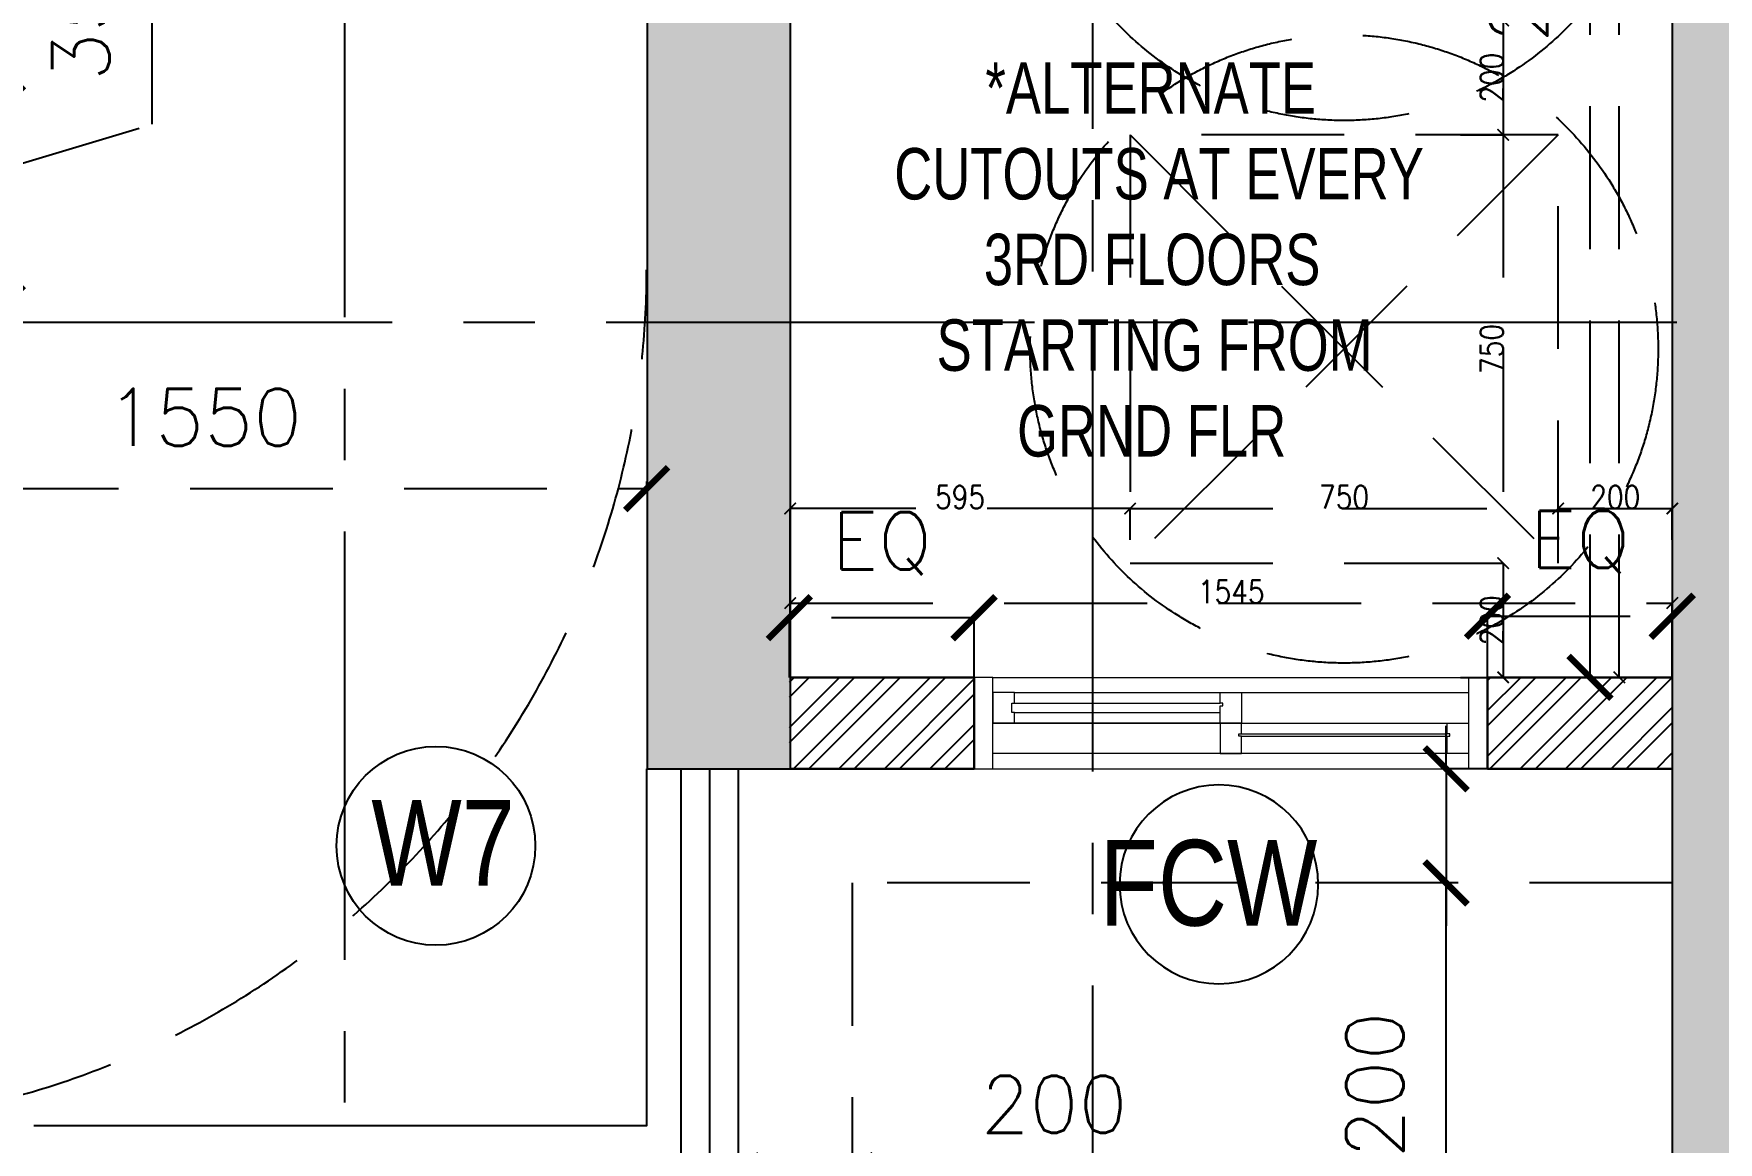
# Model space of a CAD drawing. Header units: millimetres. Extents: x 1124992 to 1258557, y -5767803 to -5695799.
# Drawn here: x 1212742 to 1215693, y -5719003 to -5717062 of the extents above; entities that cross this region are included whole.
import ezdxf
from ezdxf.enums import TextEntityAlignment as Align

# ---------------------------------------------------------------- set-up
doc = ezdxf.new("R2010")
doc.units = ezdxf.units.MM
doc.header["$LTSCALE"] = 1000
doc.header["$MEASUREMENT"] = 0
for name, pattern in [('$36$HIDDEN', [0.375, 0.25, -0.125]), ('AUDIT_D_120904163729-0', [0]), ('AUDIT_I_200219181010-91', [0.375, 0.25, -0.125]), ('T8 - TYPICAL FLOOR CORE$0$$0$HIDDEN', [0.375, 0.25, -0.125]), ('T8 - TYPICAL FLOOR CORE$0$HIDDEN', [0.375, 0.25, -0.125]), ('T8 - TYPICAL FLOOR CORE$0$T10-TYPICAL FLOOR CORE$0$HIDDEN', [0.375, 0.25, -0.125]), ('T8(T9 IS SIMILAR) - TYPICAL FLOOR ELEVATION$0$AUDIT_D_120904163729-0', [0]), ('T8(T9 IS SIMILAR) - TYPICAL FLOOR ELEVATION$0$HIDDEN', [0.375, 0.25, -0.125]), ('T8_REFUGE COLUMNS$0$CENTER2', [1.125, 0.75, -0.125, 0.125, -0.125])]:
    doc.linetypes.add(name, pattern=pattern)
doc.layers.get('0').update_dxf_attribs({"linetype": 'AUDIT_D_120904163729-0'})
for name, color, linetype in [('$21$A-DIMENSIONS', 2, '$36$HIDDEN'), ('detail dim', 30, 'AUDIT_I_200219181010-91'), ('T8 - TYPICAL FLOOR CORE$0$A-DIMENSIONS', 2, 'T8 - TYPICAL FLOOR CORE$0$HIDDEN'), ('T8 - TYPICAL FLOOR CORE$0$BEAM', 5, 'T8 - TYPICAL FLOOR CORE$0$HIDDEN'), ('T8 - TYPICAL FLOOR CORE$0$HATCH', 8, 'Continuous'), ('T8 - TYPICAL FLOOR CORE$0$T10-TYPICAL FLOOR CORE$0$A-SLAB SUNK-AC LEDGES', 251, 'T8 - TYPICAL FLOOR CORE$0$T10-TYPICAL FLOOR CORE$0$HIDDEN'), ('T8 - TYPICAL FLOOR CORE$1$a-window-no', 125, 'Continuous'), ('T8(T9 IS SIMILAR) - TYPICAL FLOOR ELEVATION$0$A-DIM', 1, 'T8(T9 IS SIMILAR) - TYPICAL FLOOR ELEVATION$0$AUDIT_D_120904163729-0'), ('T8(T9 IS SIMILAR) - TYPICAL FLOOR ELEVATION$0$A-WALL-FEATURES', 6, 'T8(T9 IS SIMILAR) - TYPICAL FLOOR ELEVATION$0$AUDIT_D_120904163729-0'), ('T8_REFUGE COLUMNS$0$A-CENTERLINE', 193, 'T8_REFUGE COLUMNS$0$CENTER2'), ('T8_REFUGE COLUMNS$0$A-RCC COLS', 3, 'Continuous'), ('T8_TYPICAL COLUMNS$0$A-RCC COLS', 3, 'Continuous')]:
    doc.layers.add(name, color=color, linetype=linetype)
for name, color, linetype, lineweight in [('T8 - TYPICAL FLOOR CORE$0$A-WALL- 160', 6, 'Continuous', 30), ('T8 - TYPICAL FLOOR CORE$0$Window', 4, 'Continuous', 20), ('T8 - TYPICAL FLOOR CORE$1$a-Text', 4, 'Continuous', 0), ('T8(T9 IS SIMILAR)$0$D&W', 8, 'Continuous', 25)]:
    doc.layers.add(name, color=color, linetype=linetype, lineweight=lineweight)
doc.layers.add('T8_REFUGE COLUMNS$1$COL-HATCH', color=7, linetype='Continuous', lineweight=25, true_color=0xa3a3a3)
doc.styles.add('T8 - TYPICAL FLOOR CORE$0$Romans 1', font='romans.shx', dxfattribs={"height": 100})
doc.styles.add('T8 - TYPICAL FLOOR CORE$1$ARIAL ARROW', font='swisscl.ttf')
doc.styles.add('T8 - TYPICAL FLOOR CORE$1$LODHA STANDERD', font='sanss___.ttf')
doc.styles.add('T8(T9 IS SIMILAR) - TYPICAL FLOOR ELEVATION$0$Romans 1', font='romans.shx', dxfattribs={"height": 100})
doc.styles.add('TEXT1', font='simplex.shx', dxfattribs={"width": 0.85})
doc.dimstyles.new('dim 20', dxfattribs={"dimtxt": 40, "dimasz": 20, "dimexe": 0.01, "dimexo": 0, "dimgap": 0.05, "dimtad": 1, "dimdec": 0, "dimzin": 9, "dimdsep": 46, "dimtxsty": 'TEXT1', "dimblk": 'ARCHTICK', "dimcen": 1, "dimdle": 0.015, "dimclrd": 8, "dimclre": 251, "dimclrt": 2, "dimadec": 0, "dimazin": 0, "dimtfac": 1, "dimtdec": 0, "dimtmove": 2, "dimatfit": 3, "dimldrblk": 'DOT', "dimfxl": 1, "dimlwd": -1, "dimarcsym": 0})
doc.dimstyles.new('T8 - TYPICAL FLOOR CORE$0$ALPINE S', dxfattribs={"dimscale": 0, "dimtxt": 100, "dimasz": 75, "dimexe": 0, "dimexo": 0, "dimgap": 75, "dimtad": 1, "dimdec": 0, "dimzin": 0, "dimdsep": 46, "dimtxsty": 'T8 - TYPICAL FLOOR CORE$0$Romans 1', "dimblk": 'T8 - TYPICAL FLOOR CORE$0$_ArchTick', "dimcen": 0.09, "dimclrd": 256, "dimclre": 256, "dimclrt": 7, "dimadec": 0, "dimazin": 0, "dimtfac": 1, "dimtdec": 0, "dimtofl": 0, "dimtmove": 1, "dimatfit": 0, "dimldrblk": 'T8 - TYPICAL FLOOR CORE$0$_Open90', "dimfxl": 1, "dimtolj": 1, "dimtzin": 0, "dimarcsym": 0})
doc.dimstyles.new('T8(T9 IS SIMILAR) - TYPICAL FLOOR ELEVATION$0$ALPINE S', dxfattribs={"dimscale": 0, "dimtxt": 100, "dimasz": 75, "dimexe": 0, "dimexo": 0, "dimgap": 75, "dimtad": 1, "dimdec": 0, "dimzin": 0, "dimdsep": 46, "dimtxsty": 'T8(T9 IS SIMILAR) - TYPICAL FLOOR ELEVATION$0$Romans 1', "dimblk": 'T8(T9 IS SIMILAR) - TYPICAL FLOOR ELEVATION$0$_ArchTick', "dimcen": 0.09, "dimclrd": 256, "dimclre": 256, "dimclrt": 7, "dimadec": 0, "dimazin": 0, "dimtfac": 1, "dimtdec": 0, "dimtofl": 0, "dimtmove": 1, "dimatfit": 0, "dimldrblk": 'T8(T9 IS SIMILAR) - TYPICAL FLOOR ELEVATION$0$_Open90', "dimfxl": 1, "dimtolj": 1, "dimtzin": 0, "dimarcsym": 0})

# ---------------------------------------------------------------- blocks, each defined once
blk = doc.blocks.new('T8_REFUGE COLUMNS')
at = {"layer": 'T8_REFUGE COLUMNS$1$COL-HATCH', "linetype": 'ByBlock'}
h = blk.add_hatch(color=256, dxfattribs=at)
h.dxf.hatch_style = 1
h.paths.add_polyline_path([(1215612.1, -5719609.9), (1215862.1, -5719609.9), (1215862.1, -5715374.9), (1215612.1, -5715374.9)])
h = blk.add_hatch(color=256, dxfattribs=at)
h.dxf.hatch_style = 1
h.paths.add_polyline_path([(1214067.1, -5718349.9), (1213817.1, -5718349.9), (1213817.1, -5716424.9), (1214067.1, -5716424.9)])
at = {"layer": 'T8_REFUGE COLUMNS$0$A-CENTERLINE'}
for p, q in [((1214597.1, -5722853.5), (1214597.1, -5698299.6)), ((1213287.1, -5728808.5), (1213287.1, -5698573.6)), ((1223494.9, -5717567.4), (1182495.9, -5717567.4))]:
    blk.add_line(p, q, dxfattribs=at)
at = {"layer": 'T8_REFUGE COLUMNS$0$A-RCC COLS', "linetype": 'ByBlock'}
for points in [[(1215612.1, -5719609.9), (1215862.1, -5719609.9), (1215862.1, -5715374.9), (1215612.1, -5715374.9)], [(1214067.1, -5718349.9), (1213817.1, -5718349.9), (1213817.1, -5716424.9), (1214067.1, -5716424.9)]]:
    blk.add_lwpolyline(points, close=True, dxfattribs=at)
blk = doc.blocks.new('T8_TYPICAL COLUMNS')
at = {"layer": 'T8_TYPICAL COLUMNS$0$A-RCC COLS', "linetype": 'ByBlock'}
blk.add_blockref('T8_REFUGE COLUMNS', (0, 0), dxfattribs=at)
blk = doc.blocks.new('T8(T9 IS SIMILAR) - TYPICAL FLOOR ELEVATION$0$_ArchTick')
at = {"color": 0, "linetype": 'ByBlock', "const_width": 0.15}
blk.add_lwpolyline([(-0.5, -0.5), (0.5, 0.5)], dxfattribs=at)
blk = doc.blocks.new('*D741')
at = {"layer": 'T8(T9 IS SIMILAR) - TYPICAL FLOOR ELEVATION$0$A-DIM', "lineweight": -2, "transparency": 16777216}
for p, q in [((1215216, -5718348.9), (1215216, -5718273.9)), ((1215216, -5718348.9), (1215216, -5718548.9)), ((1215216, -5718548.9), (1215216, -5718623.9)), ((1215216, -5719106.1), (1215216, -5718548.9))]:
    blk.add_line(p, q, dxfattribs=at)
at = {"layer": 'T8(T9 IS SIMILAR) - TYPICAL FLOOR ELEVATION$0$A-DIM', "linetype": 'T8(T9 IS SIMILAR) - TYPICAL FLOOR ELEVATION$0$HIDDEN', "lineweight": -2, "transparency": 16777216}
for p, q in [((1215288.4, -5718348.9), (1215216, -5718348.9)), ((1215612, -5718548.9), (1215216, -5718548.9))]:
    blk.add_line(p, q, dxfattribs=at)
at = {"layer": 'T8(T9 IS SIMILAR) - TYPICAL FLOOR ELEVATION$0$A-DIM', "linetype": 'ByBlock', "lineweight": -2, "transparency": 16777216, "xscale": 75, "yscale": 75, "zscale": 75}
for p, rotation in [((1215216, -5718348.9), 270), ((1215216, -5718548.9), 90)]:
    blk.add_blockref('T8(T9 IS SIMILAR) - TYPICAL FLOOR ELEVATION$0$_ArchTick', p, dxfattribs=dict(at, rotation=rotation))
at = {"layer": 'T8(T9 IS SIMILAR) - TYPICAL FLOOR ELEVATION$0$A-DIM', "color": 7, "linetype": 'ByBlock', "transparency": 16777216, "insert": (1215091, -5718902.5), "char_height": 100, "attachment_point": 5, "rotation": 90, "style": 'T8(T9 IS SIMILAR) - TYPICAL FLOOR ELEVATION$0$Romans 1'}
blk.add_mtext('\\A1;200', dxfattribs=at)
blk = doc.blocks.new('T8(T9 IS SIMILAR) - TYPICAL FLOOR ELEVATION$0$_Open90')
at = {"color": 0, "linetype": 'ByBlock', "lineweight": -2}
for p, q in [((-0.5, 0.5), (0, 0)), ((0, 0), (-1, 0)), ((0, 0), (-0.5, -0.5))]:
    blk.add_line(p, q, dxfattribs=at)
blk = doc.blocks.new('*D742')
at = {"layer": 'T8(T9 IS SIMILAR) - TYPICAL FLOOR ELEVATION$0$A-DIM', "lineweight": -2, "transparency": 16777216}
for p, q in [((1213975.7, -5719061.4), (1213900.7, -5719061.4)), ((1214175.7, -5719061.4), (1214732.9, -5719061.4))]:
    blk.add_line(p, q, dxfattribs=at)
at = {"layer": 'T8(T9 IS SIMILAR) - TYPICAL FLOOR ELEVATION$0$A-DIM', "linetype": 'T8(T9 IS SIMILAR) - TYPICAL FLOOR ELEVATION$0$HIDDEN', "lineweight": -2, "transparency": 16777216}
for p, q in [((1213975.7, -5719134), (1213975.7, -5719061.4)), ((1214175.7, -5719134), (1214175.7, -5719061.4))]:
    blk.add_line(p, q, dxfattribs=at)
at = {"layer": 'T8(T9 IS SIMILAR) - TYPICAL FLOOR ELEVATION$0$A-DIM', "linetype": 'ByBlock', "lineweight": -2, "transparency": 16777216, "xscale": 75, "yscale": 75, "zscale": 75}
blk.add_blockref('T8(T9 IS SIMILAR) - TYPICAL FLOOR ELEVATION$0$_ArchTick', (1213975.7, -5719061.4), dxfattribs=at)
at = {"layer": 'T8(T9 IS SIMILAR) - TYPICAL FLOOR ELEVATION$0$A-DIM', "linetype": 'ByBlock', "lineweight": -2, "transparency": 16777216, "xscale": 75, "yscale": 75, "zscale": 75, "rotation": 180}
blk.add_blockref('T8(T9 IS SIMILAR) - TYPICAL FLOOR ELEVATION$0$_ArchTick', (1214175.7, -5719061.4), dxfattribs=at)
at = {"layer": 'T8(T9 IS SIMILAR) - TYPICAL FLOOR ELEVATION$0$A-DIM', "color": 7, "linetype": 'ByBlock', "transparency": 16777216, "insert": (1214529.3, -5718936.4), "char_height": 100, "attachment_point": 5, "style": 'T8(T9 IS SIMILAR) - TYPICAL FLOOR ELEVATION$0$Romans 1'}
blk.add_mtext('\\A1;200', dxfattribs=at)
blk = doc.blocks.new('T8 - TYPICAL FLOOR CORE$0$1500-flat-1')
at = {"layer": 'T8 - TYPICAL FLOOR CORE$0$Window', "color": 1, "lineweight": 13}
for p, q in [((1149675.6, -5694418.8), (1148842.5, -5694418.8)), ((1149240.3, -5694418.8), (1148880, -5694418.8)), ((1148880, -5694445.5), (1149675.6, -5694445.5)), ((1149307.5, -5694498.8), (1148842.5, -5694498.8)), ((1149240.3, -5694498.8), (1148880, -5694498.8)), ((1149638.1, -5694498.8), (1149277.8, -5694498.8)), ((1149277.8, -5694498.8), (1149675.6, -5694498.8)), ((1149638.1, -5694552.2), (1148842.5, -5694552.2)), ((1149675.6, -5694578.8), (1148842.5, -5694578.8))]:
    blk.add_line(p, q, dxfattribs=at)
at = {"layer": 'T8 - TYPICAL FLOOR CORE$0$Window', "color": 5, "lineweight": 13}
for p, q in [((1149240.3, -5694475.7), (1148880, -5694475.7)), ((1149240.3, -5694480.2), (1148880, -5694480.2)), ((1149638.1, -5694517.4), (1149277.8, -5694517.4)), ((1149638.1, -5694533.6), (1149277.8, -5694533.6))]:
    blk.add_line(p, q, dxfattribs=at)
at = {"layer": 'T8 - TYPICAL FLOOR CORE$0$Window', "color": 4, "lineweight": 13}
for points in [[(1148842.5, -5694418.8), (1148809.5, -5694418.8), (1148809.5, -5694578.8), (1148842.5, -5694578.8)], [(1149708.6, -5694418.8), (1149675.6, -5694418.8), (1149675.6, -5694578.8), (1149708.6, -5694578.8)], [(1148880, -5694480.2), (1148880, -5694498.8), (1148842.5, -5694498.8), (1148842.5, -5694445.5), (1148880, -5694445.5), (1148880, -5694475.7), (1148875.5, -5694475.7), (1148875.5, -5694480.2)], [(1149240.3, -5694480.2), (1149240.3, -5694498.8), (1149277.8, -5694498.8), (1149277.8, -5694445.5), (1149240.3, -5694445.5), (1149240.3, -5694475.7), (1149244.8, -5694475.7), (1149244.8, -5694480.2)], [(1149277.8, -5694533.6), (1149277.8, -5694552.2), (1149240.3, -5694552.2), (1149240.3, -5694498.8), (1149277.8, -5694498.8), (1149277.8, -5694529.1), (1149273.3, -5694529.1), (1149273.3, -5694533.6)], [(1149638.1, -5694533.6), (1149638.1, -5694552.2), (1149675.6, -5694552.2), (1149675.6, -5694498.8), (1149638.1, -5694498.8), (1149638.1, -5694517.4), (1149642.6, -5694517.4), (1149642.6, -5694533.6)]]:
    blk.add_lwpolyline(points, close=True, dxfattribs=at)
blk = doc.blocks.new('T8 - TYPICAL FLOOR CORE$1$WINDOW TAG')
at = {"layer": 'T8 - TYPICAL FLOOR CORE$1$a-window-no'}
blk.add_circle((0, 0), 174.1, dxfattribs=at)
at = {"layer": 'T8 - TYPICAL FLOOR CORE$1$a-window-no', "style": 'T8 - TYPICAL FLOOR CORE$1$LODHA STANDERD'}
blk.add_attdef('WINDOW', text='', height=150, dxfattribs=at).set_placement((11.3, 2.8), align=Align.MIDDLE_CENTER)
blk = doc.blocks.new('T8 - TYPICAL FLOOR CORE$0$_ArchTick')
at = {"color": 0, "linetype": 'ByBlock', "const_width": 0.15}
blk.add_lwpolyline([(-0.5, -0.5), (0.5, 0.5)], dxfattribs=at)
blk = doc.blocks.new('*D833')
at = {"layer": 'T8 - TYPICAL FLOOR CORE$0$A-DIMENSIONS', "linetype": 'T8 - TYPICAL FLOOR CORE$0$HIDDEN', "lineweight": -2, "transparency": 16777216}
for p, q in [((1215450.2, -5715624), (1215468.1, -5715624)), ((1215450.2, -5718188.9), (1215468.1, -5718188.9))]:
    blk.add_line(p, q, dxfattribs=at)
at = {"layer": 'T8 - TYPICAL FLOOR CORE$0$A-DIMENSIONS', "lineweight": -2, "transparency": 16777216}
blk.add_line((1215468.1, -5718188.9), (1215468.1, -5715624), dxfattribs=at)
at = {"layer": 'T8 - TYPICAL FLOOR CORE$0$A-DIMENSIONS', "linetype": 'ByBlock', "lineweight": -2, "transparency": 16777216, "xscale": 75, "yscale": 75, "zscale": 75}
for p, rotation in [((1215468.1, -5715624), 90), ((1215468.1, -5718188.9), 270)]:
    blk.add_blockref('T8 - TYPICAL FLOOR CORE$0$_ArchTick', p, dxfattribs=dict(at, rotation=rotation))
at = {"layer": 'T8 - TYPICAL FLOOR CORE$0$A-DIMENSIONS', "color": 7, "linetype": 'ByBlock', "transparency": 16777216, "insert": (1215343.1, -5716906.5), "char_height": 100, "attachment_point": 5, "rotation": 90, "style": 'T8 - TYPICAL FLOOR CORE$0$Romans 1'}
blk.add_mtext('\\A1;2565', dxfattribs=at)
blk = doc.blocks.new('T8 - TYPICAL FLOOR CORE$0$_Open90')
at = {"color": 0, "linetype": 'ByBlock', "lineweight": -2}
for p, q in [((-0.5, 0.5), (0, 0)), ((0, 0), (-1, 0)), ((0, 0), (-0.5, -0.5))]:
    blk.add_line(p, q, dxfattribs=at)
blk = doc.blocks.new('*D799')
at = {"layer": 'T8 - TYPICAL FLOOR CORE$0$A-DIMENSIONS', "linetype": 'T8 - TYPICAL FLOOR CORE$0$HIDDEN', "lineweight": -2, "transparency": 16777216}
for p, q in [((1212265.9, -5717846.2), (1212265.9, -5717858.5)), ((1213815.7, -5717846.2), (1213815.7, -5717858.5))]:
    blk.add_line(p, q, dxfattribs=at)
at = {"layer": 'T8 - TYPICAL FLOOR CORE$0$A-DIMENSIONS', "lineweight": -2, "transparency": 16777216}
blk.add_line((1212265.9, -5717858.5), (1213815.7, -5717858.5), dxfattribs=at)
at = {"layer": 'T8 - TYPICAL FLOOR CORE$0$A-DIMENSIONS', "linetype": 'ByBlock', "lineweight": -2, "transparency": 16777216, "xscale": 75, "yscale": 75, "zscale": 75, "rotation": 180}
blk.add_blockref('T8 - TYPICAL FLOOR CORE$0$_ArchTick', (1212265.9, -5717858.5), dxfattribs=at)
at = {"layer": 'T8 - TYPICAL FLOOR CORE$0$A-DIMENSIONS', "linetype": 'ByBlock', "lineweight": -2, "transparency": 16777216, "xscale": 75, "yscale": 75, "zscale": 75}
blk.add_blockref('T8 - TYPICAL FLOOR CORE$0$_ArchTick', (1213815.7, -5717858.5), dxfattribs=at)
at = {"layer": 'T8 - TYPICAL FLOOR CORE$0$A-DIMENSIONS', "color": 7, "linetype": 'ByBlock', "transparency": 16777216, "insert": (1213040.8, -5717733.5), "char_height": 100, "attachment_point": 5, "style": 'T8 - TYPICAL FLOOR CORE$0$Romans 1'}
blk.add_mtext('\\A1;1550', dxfattribs=at)
blk = doc.blocks.new('*D778')
at = {"layer": 'T8 - TYPICAL FLOOR CORE$0$A-DIMENSIONS', "linetype": 'T8 - TYPICAL FLOOR CORE$0$HIDDEN', "lineweight": -2, "transparency": 16777216}
for p, q in [((1215288.4, -5718188.9), (1215288.4, -5718081.9)), ((1215612, -5718188.9), (1215612, -5718081.9))]:
    blk.add_line(p, q, dxfattribs=at)
at = {"layer": 'T8 - TYPICAL FLOOR CORE$0$A-DIMENSIONS', "lineweight": -2, "transparency": 16777216}
blk.add_line((1215288.4, -5718081.9), (1215612, -5718081.9), dxfattribs=at)
at = {"layer": 'T8 - TYPICAL FLOOR CORE$0$A-DIMENSIONS', "linetype": 'ByBlock', "lineweight": -2, "transparency": 16777216, "xscale": 75, "yscale": 75, "zscale": 75, "rotation": 180}
blk.add_blockref('T8 - TYPICAL FLOOR CORE$0$_ArchTick', (1215288.4, -5718081.9), dxfattribs=at)
at = {"layer": 'T8 - TYPICAL FLOOR CORE$0$A-DIMENSIONS', "linetype": 'ByBlock', "lineweight": -2, "transparency": 16777216, "xscale": 75, "yscale": 75, "zscale": 75}
blk.add_blockref('T8 - TYPICAL FLOOR CORE$0$_ArchTick', (1215612, -5718081.9), dxfattribs=at)
at = {"layer": 'T8 - TYPICAL FLOOR CORE$0$A-DIMENSIONS', "color": 7, "linetype": 'ByBlock', "transparency": 16777216, "insert": (1215450.2, -5717952.1), "char_height": 100, "attachment_point": 5, "style": 'T8 - TYPICAL FLOOR CORE$0$Romans 1'}
blk.add_mtext('\\A1;EQ', dxfattribs=at)
blk = doc.blocks.new('*D779')
at = {"layer": 'T8 - TYPICAL FLOOR CORE$0$A-DIMENSIONS', "linetype": 'T8 - TYPICAL FLOOR CORE$0$HIDDEN', "lineweight": -2, "transparency": 16777216}
for p, q in [((1214065.7, -5718188.9), (1214065.7, -5718084.4)), ((1214389.3, -5718188.9), (1214389.3, -5718084.4))]:
    blk.add_line(p, q, dxfattribs=at)
at = {"layer": 'T8 - TYPICAL FLOOR CORE$0$A-DIMENSIONS', "lineweight": -2, "transparency": 16777216}
blk.add_line((1214389.3, -5718084.4), (1214065.7, -5718084.4), dxfattribs=at)
at = {"layer": 'T8 - TYPICAL FLOOR CORE$0$A-DIMENSIONS', "linetype": 'ByBlock', "lineweight": -2, "transparency": 16777216, "xscale": 75, "yscale": 75, "zscale": 75, "rotation": 180}
blk.add_blockref('T8 - TYPICAL FLOOR CORE$0$_ArchTick', (1214065.7, -5718084.4), dxfattribs=at)
at = {"layer": 'T8 - TYPICAL FLOOR CORE$0$A-DIMENSIONS', "linetype": 'ByBlock', "lineweight": -2, "transparency": 16777216, "xscale": 75, "yscale": 75, "zscale": 75}
blk.add_blockref('T8 - TYPICAL FLOOR CORE$0$_ArchTick', (1214389.3, -5718084.4), dxfattribs=at)
at = {"layer": 'T8 - TYPICAL FLOOR CORE$0$A-DIMENSIONS', "color": 7, "linetype": 'ByBlock', "transparency": 16777216, "insert": (1214227.5, -5717954.6), "char_height": 100, "attachment_point": 5, "style": 'T8 - TYPICAL FLOOR CORE$0$Romans 1'}
blk.add_mtext('\\A1;EQ', dxfattribs=at)
blk = doc.blocks.new('*D793')
at = {"layer": 'T8 - TYPICAL FLOOR CORE$0$A-DIMENSIONS', "lineweight": -2, "transparency": 16777216}
for p, q in [((1212949.7, -5717220.3), (1212949.7, -5716813.2)), ((1212687.2, -5717124.1), (1212687.2, -5717049.1)), ((1212687.2, -5717474), (1212687.2, -5717124.1)), ((1212687.2, -5717299), (1212949.7, -5717220.3)), ((1212687.2, -5717474), (1212687.2, -5717549))]:
    blk.add_line(p, q, dxfattribs=at)
at = {"layer": 'T8 - TYPICAL FLOOR CORE$0$A-DIMENSIONS', "linetype": 'T8 - TYPICAL FLOOR CORE$0$HIDDEN', "lineweight": -2, "transparency": 16777216}
for p, q in [((1212501.6, -5717124.1), (1212687.2, -5717124.1)), ((1212501.6, -5717474), (1212687.2, -5717474))]:
    blk.add_line(p, q, dxfattribs=at)
at = {"layer": 'T8 - TYPICAL FLOOR CORE$0$A-DIMENSIONS', "linetype": 'ByBlock', "lineweight": -2, "transparency": 16777216, "xscale": 75, "yscale": 75, "zscale": 75}
for p, rotation in [((1212687.2, -5717124.1), 270), ((1212687.2, -5717474), 90)]:
    blk.add_blockref('T8 - TYPICAL FLOOR CORE$0$_ArchTick', p, dxfattribs=dict(at, rotation=rotation))
at = {"layer": 'T8 - TYPICAL FLOOR CORE$0$A-DIMENSIONS', "color": 7, "linetype": 'ByBlock', "transparency": 16777216, "insert": (1212824.7, -5717016.7), "char_height": 100, "attachment_point": 5, "rotation": 90, "style": 'T8 - TYPICAL FLOOR CORE$0$Romans 1'}
blk.add_mtext('\\A1;350', dxfattribs=at)
blk = doc.blocks.new('_ArchTick')
at = {"color": 0, "linetype": 'ByBlock', "const_width": 0.15}
blk.add_lwpolyline([(-0.5, -0.5), (0.5, 0.5)], dxfattribs=at)
blk = doc.blocks.new('*D50')
at = {"layer": 'detail dim', "color": 251, "linetype": 'Continuous', "lineweight": -2, "transparency": 16777216}
for p, q in [((1215412.3, -5717948.1), (1215412.3, -5717893.3)), ((1215612.1, -5717948.1), (1215612.1, -5717893.3))]:
    blk.add_line(p, q, dxfattribs=at)
at = {"layer": 'detail dim', "color": 8, "transparency": 16777216}
blk.add_line((1215412.3, -5717893.3), (1215612.1, -5717893.3), dxfattribs=at)
at = {"layer": 'detail dim', "color": 8, "linetype": 'Continuous', "transparency": 16777216, "xscale": 20, "yscale": 20, "zscale": 20, "rotation": 180}
blk.add_blockref('_ArchTick', (1215412.3, -5717893.3), dxfattribs=at)
at = {"layer": 'detail dim', "color": 8, "linetype": 'Continuous', "transparency": 16777216, "xscale": 20, "yscale": 20, "zscale": 20}
blk.add_blockref('_ArchTick', (1215612.1, -5717893.3), dxfattribs=at)
at = {"layer": 'detail dim', "color": 2, "linetype": 'Continuous', "transparency": 16777216, "insert": (1215512.2, -5717873.2), "char_height": 40, "attachment_point": 5, "style": 'TEXT1'}
blk.add_mtext('200', dxfattribs=at)
blk = doc.blocks.new('_Dot')
at = {"color": 0, "linetype": 'ByBlock', "lineweight": -2}
blk.add_line((-0.5, 0), (-1, 0), dxfattribs=at)
at = {"color": 0, "linetype": 'ByBlock', "const_width": 0.5}
blk.add_lwpolyline([(-0.25, 0, 1), (0.25, 0, 1)], format="xyb", close=True, dxfattribs=at)
blk = doc.blocks.new('*D51')
at = {"layer": 'detail dim', "color": 251, "linetype": 'Continuous', "lineweight": -2, "transparency": 16777216}
for p, q in [((1214662.3, -5717948.1), (1214662.3, -5717893.3)), ((1215412.3, -5717948.1), (1215412.3, -5717893.3))]:
    blk.add_line(p, q, dxfattribs=at)
at = {"layer": 'detail dim', "color": 8, "transparency": 16777216}
blk.add_line((1214662.3, -5717893.3), (1215412.3, -5717893.3), dxfattribs=at)
at = {"layer": 'detail dim', "color": 8, "linetype": 'Continuous', "transparency": 16777216, "xscale": 20, "yscale": 20, "zscale": 20, "rotation": 180}
blk.add_blockref('_ArchTick', (1214662.3, -5717893.3), dxfattribs=at)
at = {"layer": 'detail dim', "color": 8, "linetype": 'Continuous', "transparency": 16777216, "xscale": 20, "yscale": 20, "zscale": 20}
blk.add_blockref('_ArchTick', (1215412.3, -5717893.3), dxfattribs=at)
at = {"layer": 'detail dim', "color": 2, "linetype": 'Continuous', "transparency": 16777216, "insert": (1215037.3, -5717873.2), "char_height": 40, "attachment_point": 5, "style": 'TEXT1'}
blk.add_mtext('750', dxfattribs=at)
blk = doc.blocks.new('*D52')
at = {"layer": 'detail dim', "color": 251, "linetype": 'Continuous', "lineweight": -2, "transparency": 16777216}
for p, q in [((1214067.1, -5718084), (1214067.1, -5717893.3)), ((1214662.3, -5717948.1), (1214662.3, -5717893.3))]:
    blk.add_line(p, q, dxfattribs=at)
at = {"layer": 'detail dim', "color": 8, "transparency": 16777216}
blk.add_line((1214662.3, -5717893.3), (1214067.1, -5717893.3), dxfattribs=at)
at = {"layer": 'detail dim', "color": 8, "linetype": 'Continuous', "transparency": 16777216, "xscale": 20, "yscale": 20, "zscale": 20, "rotation": 180}
blk.add_blockref('_ArchTick', (1214067.1, -5717893.3), dxfattribs=at)
at = {"layer": 'detail dim', "color": 8, "linetype": 'Continuous', "transparency": 16777216, "xscale": 20, "yscale": 20, "zscale": 20}
blk.add_blockref('_ArchTick', (1214662.3, -5717893.3), dxfattribs=at)
at = {"layer": 'detail dim', "color": 2, "linetype": 'Continuous', "transparency": 16777216, "insert": (1214364.7, -5717873.2), "char_height": 40, "attachment_point": 5, "style": 'TEXT1'}
blk.add_mtext('595', dxfattribs=at)
blk = doc.blocks.new('*D53')
at = {"layer": 'detail dim', "color": 251, "linetype": 'Continuous', "lineweight": -2, "transparency": 16777216}
for p, q in [((1215241.4, -5717038.9), (1215315.9, -5717038.9)), ((1215241.4, -5717238.9), (1215315.9, -5717238.9))]:
    blk.add_line(p, q, dxfattribs=at)
at = {"layer": 'detail dim', "color": 8, "transparency": 16777216}
blk.add_line((1215315.9, -5717038.9), (1215315.9, -5717238.9), dxfattribs=at)
at = {"layer": 'detail dim', "color": 8, "linetype": 'Continuous', "transparency": 16777216, "xscale": 20, "yscale": 20, "zscale": 20}
for p, rotation in [((1215315.9, -5717038.9), 90), ((1215315.9, -5717238.9), 270)]:
    blk.add_blockref('_ArchTick', p, dxfattribs=dict(at, rotation=rotation))
at = {"layer": 'detail dim', "color": 2, "linetype": 'Continuous', "transparency": 16777216, "insert": (1215295.9, -5717138.9), "char_height": 40, "attachment_point": 5, "rotation": 90, "style": 'TEXT1'}
blk.add_mtext('200', dxfattribs=at)
blk = doc.blocks.new('*D54')
at = {"layer": 'detail dim', "color": 251, "linetype": 'Continuous', "lineweight": -2, "transparency": 16777216}
for p, q in [((1215241.4, -5717238.9), (1215316, -5717238.9)), ((1215241.4, -5717988.9), (1215316, -5717988.9))]:
    blk.add_line(p, q, dxfattribs=at)
at = {"layer": 'detail dim', "color": 8, "transparency": 16777216}
blk.add_line((1215315.9, -5717238.9), (1215315.9, -5717988.9), dxfattribs=at)
at = {"layer": 'detail dim', "color": 8, "linetype": 'Continuous', "transparency": 16777216, "xscale": 20, "yscale": 20, "zscale": 20}
for p, rotation in [((1215315.9, -5717238.9), 90), ((1215315.9, -5717988.9), 270)]:
    blk.add_blockref('_ArchTick', p, dxfattribs=dict(at, rotation=rotation))
at = {"layer": 'detail dim', "color": 2, "linetype": 'Continuous', "transparency": 16777216, "insert": (1215295.9, -5717613.9), "char_height": 40, "attachment_point": 5, "rotation": 90, "style": 'TEXT1'}
blk.add_mtext('750', dxfattribs=at)
blk = doc.blocks.new('*D55')
at = {"layer": 'detail dim', "color": 251, "linetype": 'Continuous', "lineweight": -2, "transparency": 16777216}
for p, q in [((1215241.4, -5717988.9), (1215316, -5717988.9)), ((1215241.4, -5718188.9), (1215316, -5718188.9))]:
    blk.add_line(p, q, dxfattribs=at)
at = {"layer": 'detail dim', "color": 8, "transparency": 16777216}
blk.add_line((1215315.9, -5717988.9), (1215315.9, -5718188.9), dxfattribs=at)
at = {"layer": 'detail dim', "color": 8, "linetype": 'Continuous', "transparency": 16777216, "xscale": 20, "yscale": 20, "zscale": 20}
for p, rotation in [((1215315.9, -5717988.9), 90), ((1215315.9, -5718188.9), 270)]:
    blk.add_blockref('_ArchTick', p, dxfattribs=dict(at, rotation=rotation))
at = {"layer": 'detail dim', "color": 2, "linetype": 'Continuous', "transparency": 16777216, "insert": (1215295.9, -5718088.9), "char_height": 40, "attachment_point": 5, "rotation": 90, "style": 'TEXT1'}
blk.add_mtext('200', dxfattribs=at)
blk = doc.blocks.new('*D57')
at = {"layer": 'detail dim', "color": 251, "linetype": 'Continuous', "lineweight": -2, "transparency": 16777216}
for p, q in [((1214067.1, -5718188.9), (1214067.1, -5718058.8)), ((1215612.1, -5718188.9), (1215612.1, -5718058.8))]:
    blk.add_line(p, q, dxfattribs=at)
at = {"layer": 'detail dim', "color": 8, "transparency": 16777216}
blk.add_line((1214067.1, -5718058.8), (1215612.1, -5718058.8), dxfattribs=at)
at = {"layer": 'detail dim', "color": 8, "linetype": 'Continuous', "transparency": 16777216, "xscale": 20, "yscale": 20, "zscale": 20, "rotation": 180}
blk.add_blockref('_ArchTick', (1214067.1, -5718058.8), dxfattribs=at)
at = {"layer": 'detail dim', "color": 8, "linetype": 'Continuous', "transparency": 16777216, "xscale": 20, "yscale": 20, "zscale": 20}
blk.add_blockref('_ArchTick', (1215612.1, -5718058.8), dxfattribs=at)
at = {"layer": 'detail dim', "color": 2, "linetype": 'Continuous', "transparency": 16777216, "insert": (1214839.6, -5718038.8), "char_height": 40, "attachment_point": 5, "style": 'TEXT1'}
blk.add_mtext('1545', dxfattribs=at)
blk = doc.blocks.new('*D58')
at = {"layer": 'detail dim', "color": 251, "linetype": 'Continuous', "lineweight": -2, "transparency": 16777216}
for p, q in [((1215612, -5715624.9), (1215519.2, -5715624.9)), ((1215612, -5718188.9), (1215519.2, -5718188.9))]:
    blk.add_line(p, q, dxfattribs=at)
at = {"layer": 'detail dim', "color": 8, "transparency": 16777216}
blk.add_line((1215519.3, -5718188.9), (1215519.3, -5715624.8), dxfattribs=at)
at = {"layer": 'detail dim', "color": 8, "linetype": 'Continuous', "transparency": 16777216, "xscale": 20, "yscale": 20, "zscale": 20}
for p, rotation in [((1215519.3, -5715624.9), 90), ((1215519.3, -5718188.9), 270)]:
    blk.add_blockref('_ArchTick', p, dxfattribs=dict(at, rotation=rotation))
at = {"layer": 'detail dim', "color": 2, "linetype": 'Continuous', "transparency": 16777216, "insert": (1215499.2, -5716906.9), "char_height": 40, "attachment_point": 5, "rotation": 90, "style": 'TEXT1'}
blk.add_mtext('2564', dxfattribs=at)
blk = doc.blocks.new('T8(T9 IS SIMILAR) - TYPICAL FLOOR ELEVATION')
at = {"layer": 'T8(T9 IS SIMILAR) - TYPICAL FLOOR ELEVATION$0$A-WALL-FEATURES', "color": 8, "linetype": 'T8(T9 IS SIMILAR) - TYPICAL FLOOR ELEVATION$0$HIDDEN'}
blk.add_lwpolyline([(1215612, -5718548.9), (1214175.7, -5718548.9), (1214175.7, -5719334), (1212337.1, -5719334)], dxfattribs=at)
at = {"layer": 'T8(T9 IS SIMILAR) - TYPICAL FLOOR ELEVATION$0$A-DIM', "linetype": 'ByBlock'}
dim = blk.add_linear_dim(base=(1215216, -5718548.9), p1=(1215288.4, -5718348.9), p2=(1215612, -5718548.9), angle=90, dimstyle='T8(T9 IS SIMILAR) - TYPICAL FLOOR ELEVATION$0$ALPINE S', override={"dimscale": 1, "dimfxl": 5, "dimarcsym": 1}, dxfattribs=at)
dim.commit()
dim.dimension.update_dxf_attribs({"geometry": '*D741', "text_midpoint": (1215216, -5718902.5), "dimtype": 128})
dim = blk.add_linear_dim(base=(1214175.7, -5719061.4), p1=(1213975.7, -5719134), p2=(1214175.7, -5719134), dimstyle='T8(T9 IS SIMILAR) - TYPICAL FLOOR ELEVATION$0$ALPINE S', override={"dimscale": 1, "dimtmove": 0, "dimfxl": 5, "dimarcsym": 1}, dxfattribs=at)
dim.commit()
dim.dimension.update_dxf_attribs({"geometry": '*D742', "text_midpoint": (1214529.3, -5719061.4), "dimtype": 128})
blk = doc.blocks.new('T8 - TYPICAL FLOOR CORE')
at = {"layer": 'T8 - TYPICAL FLOOR CORE$0$T10-TYPICAL FLOOR CORE$0$A-SLAB SUNK-AC LEDGES', "linetype": 'ByBlock'}
h = blk.add_hatch(dxfattribs=at)
h.set_pattern_fill('ANSI32', color=256, scale=150)
h.paths.add_polyline_path([(1214389.3, -5718188.9), (1214065.7, -5718188.9), (1214065.7, -5718348.9), (1214389.3, -5718348.9)])
h.paths.add_polyline_path([(1215288.4, -5718348.9), (1215612, -5718348.9), (1215612, -5718188.9), (1215288.4, -5718188.9)])
at = {"linetype": 'T8 - TYPICAL FLOOR CORE$0$$0$HIDDEN'}
for p, q in [((1214662.3, -5717238.9), (1215412.3, -5717988.9)), ((1215412.3, -5717238.9), (1214662.3, -5717988.9))]:
    blk.add_line(p, q, dxfattribs=at)
blk.add_lwpolyline([(1214662.3, -5717988.9), (1215412.3, -5717988.9), (1215412.3, -5717238.9), (1214662.3, -5717238.9)], close=True, dxfattribs=at)
for centre in [(1215037.3, -5716663.9), (1215037.3, -5717613.9)]:
    blk.add_circle(centre, 550, dxfattribs=at)
at = {"layer": 'T8 - TYPICAL FLOOR CORE$0$A-WALL- 160', "linetype": 'ByBlock'}
for p, q in [((1214389.3, -5718188.9), (1214065.7, -5718188.9)), ((1214389.3, -5718348.9), (1214389.3, -5718188.9)), ((1215288.4, -5718188.9), (1215612, -5718188.9)), ((1215288.4, -5718348.9), (1215288.4, -5718188.9)), ((1214389.3, -5718348.9), (1214065.7, -5718348.9)), ((1215288.4, -5718348.9), (1215612, -5718348.9))]:
    blk.add_line(p, q, dxfattribs=at)
at = {"layer": 'T8 - TYPICAL FLOOR CORE$0$BEAM', "linetype": 'ByBlock'}
for points in [[(1213975.7, -5718348.9), (1213975.7, -5719134), (1212742.1, -5719134)], [(1213815.7, -5718348.9), (1213815.7, -5718974), (1212742.1, -5718974)], [(1213925.7, -5718348.9), (1213925.7, -5719084), (1212742.1, -5719084)], [(1213875.7, -5718348.9), (1213875.7, -5719034), (1212742.1, -5719034)]]:
    blk.add_lwpolyline(points, dxfattribs=at)
at = {"layer": 'T8 - TYPICAL FLOOR CORE$0$HATCH', "linetype": 'T8 - TYPICAL FLOOR CORE$0$HIDDEN'}
blk.add_arc((1212315.7, -5717475.6, 0.7), 1500, 268.0898, 0, dxfattribs=at)
at = {"layer": 'T8 - TYPICAL FLOOR CORE$0$A-WALL- 160', "rotation": 180}
blk.add_blockref('T8 - TYPICAL FLOOR CORE$0$1500-flat-1', (2364097.9, -11412767.7), dxfattribs=at)
at = {"layer": 'T8 - TYPICAL FLOOR CORE$1$a-window-no'}
ref = blk.add_blockref('T8 - TYPICAL FLOOR CORE$1$WINDOW TAG', (1213446.6, -5718483.8, 0.7), dxfattribs=at)
ref.add_attrib('WINDOW', 'W7', dxfattribs={"height": 150, "style": 'T8 - TYPICAL FLOOR CORE$1$LODHA STANDERD', "width": 0.8}).set_placement((1213459.2, -5718478.8, 0.7), align=Align.MIDDLE_CENTER)
ref = blk.add_blockref('T8 - TYPICAL FLOOR CORE$1$WINDOW TAG', (1214818, -5718551.4), dxfattribs=dict(at, xscale=-1))
ref.add_attrib('WINDOW', 'FCW', dxfattribs={"height": 150, "style": 'T8 - TYPICAL FLOOR CORE$1$LODHA STANDERD', "width": 0.8}).set_placement((1214799.6, -5718548.6), align=Align.MIDDLE_CENTER)
at = {"layer": 'T8 - TYPICAL FLOOR CORE$1$a-Text', "linetype": 'ByBlock', "insert": (1214216.1, -5717112.1), "char_height": 90, "attachment_point": 1, "style": 'T8 - TYPICAL FLOOR CORE$1$ARIAL ARROW'}
blk.add_mtext_dynamic_manual_height_columns('\\pi192.87618;*ALTERNATE \\P\\pi33.22349;CUTOUTS AT EVERY \\P\\pi190.13371;3RD FLOORS \\P\\pi107.38797;STARTING FROM \\P\\pi248.37421;GRND FLR ', width=942.325, gutter_width=500, heights=[0], dxfattribs=at)
at = {"layer": 'T8 - TYPICAL FLOOR CORE$0$A-DIMENSIONS', "linetype": 'ByBlock'}
for base, p1, p2, picture, middle in [((1215468.1, -5715624), (1215450.2, -5718188.9), (1215450.2, -5715624), '*D833', (1215343.1, -5716906.5)), ((1212687.2, -5717124.1), (1212501.6, -5717474), (1212501.6, -5717124.1), '*D793', (1212824.7, -5717145.3))]:
    dim = blk.add_linear_dim(base=base, p1=p1, p2=p2, angle=90, dimstyle='T8 - TYPICAL FLOOR CORE$0$ALPINE S', override={"dimscale": 1, "dimfxl": 5, "dimarcsym": 1}, dxfattribs=at)
    dim.commit()
    dim.dimension.update_dxf_attribs({"geometry": picture, "text_midpoint": middle})
dim = blk.add_linear_dim(base=(1213815.7, -5717858.5), p1=(1212265.9, -5717846.2, 0.3), p2=(1213815.7, -5717846.2), dimstyle='T8 - TYPICAL FLOOR CORE$0$ALPINE S', override={"dimscale": 1, "dimfxl": 5, "dimarcsym": 1}, dxfattribs=at)
dim.commit()
dim.dimension.update_dxf_attribs({"geometry": '*D799', "text_midpoint": (1213040.8, -5717733.5)})
for base, p1, p2, picture, middle in [((1214065.7, -5718084.4), (1214389.3, -5718188.9), (1214065.7, -5718188.9), '*D779', (1214227.5, -5718084.4)), ((1215612, -5718081.9), (1215288.4, -5718188.9), (1215612, -5718188.9), '*D778', (1215450.2, -5718081.9))]:
    dim = blk.add_linear_dim(base=base, p1=p1, p2=p2, text='EQ', dimstyle='T8 - TYPICAL FLOOR CORE$0$ALPINE S', override={"dimscale": 1, "dimfxl": 5, "dimarcsym": 1}, dxfattribs=at)
    dim.commit()
    dim.dimension.update_dxf_attribs({"geometry": picture, "text_midpoint": middle, "dimtype": 128})
blk = doc.blocks.new('T8(T9 IS SIMILAR)')
at = {"layer": 'T8(T9 IS SIMILAR)$0$D&W', "linetype": 'ByBlock'}
blk.add_blockref('T8(T9 IS SIMILAR) - TYPICAL FLOOR ELEVATION', (0, 0), dxfattribs=at)
blk.add_blockref('T8 - TYPICAL FLOOR CORE', (0, 0), dxfattribs=at)
blk.add_blockref('T8_TYPICAL COLUMNS', (0, 0), dxfattribs=at)

msp = doc.modelspace()

# ---------------------------------------------------------------- block references
at = {"layer": '$21$A-DIMENSIONS', "linetype": 'ByBlock'}
msp.add_blockref('T8(T9 IS SIMILAR)', (0, 0), dxfattribs=at)

# ---------------------------------------------------------------- next in the draw order: dimensions: what is measured, and where the dimension line sits
at = {"layer": 'detail dim', "linetype": 'Continuous'}
for base, p1, p2, angle, picture, middle in [((1215519.256, -5715624.863), (1215611.958, -5718188.909), (1215611.958, -5715624.863), 90, '*D58', (1215499.206, -5716906.886)), ((1215315.938, -5717238.908), (1215241.361, -5717038.908), (1215241.361, -5717238.908), 90, '*D53', (1215295.888, -5717138.908)), ((1215315.948, -5717988.908), (1215241.361, -5717238.908), (1215241.361, -5717988.908), 90, '*D54', (1215295.898, -5717613.908)), ((1214067.069, -5717893.295), (1214662.282, -5717948.064), (1214067.069, -5718084.019), 180, '*D52', (1214364.676, -5717873.245)), ((1215315.948, -5718188.907), (1215241.361, -5717988.908), (1215241.361, -5718188.907), 90, '*D55', (1215295.898, -5718088.908))]:
    dim = msp.add_linear_dim(base=base, p1=p1, p2=p2, angle=angle, dimstyle='dim 20', dxfattribs=at)
    dim.commit()
    dim.dimension.update_dxf_attribs({"geometry": picture, "text_midpoint": middle})
for base, p1, p2, picture, middle in [((1215412.282, -5717893.295), (1214662.282, -5717948.064), (1215412.282, -5717948.064), '*D51', (1215037.282, -5717873.245)), ((1215612.069, -5717893.295), (1215412.282, -5717948.064), (1215612.069, -5717948.064), '*D50', (1215512.176, -5717873.245)), ((1215612.069, -5718058.841), (1214067.069, -5718188.909), (1215612.069, -5718188.909), '*D57', (1214839.569, -5718038.791))]:
    dim = msp.add_linear_dim(base=base, p1=p1, p2=p2, dimstyle='dim 20', dxfattribs=at)
    dim.commit()
    dim.dimension.update_dxf_attribs({"geometry": picture, "text_midpoint": middle})

doc.saveas('drawing.dxf')
